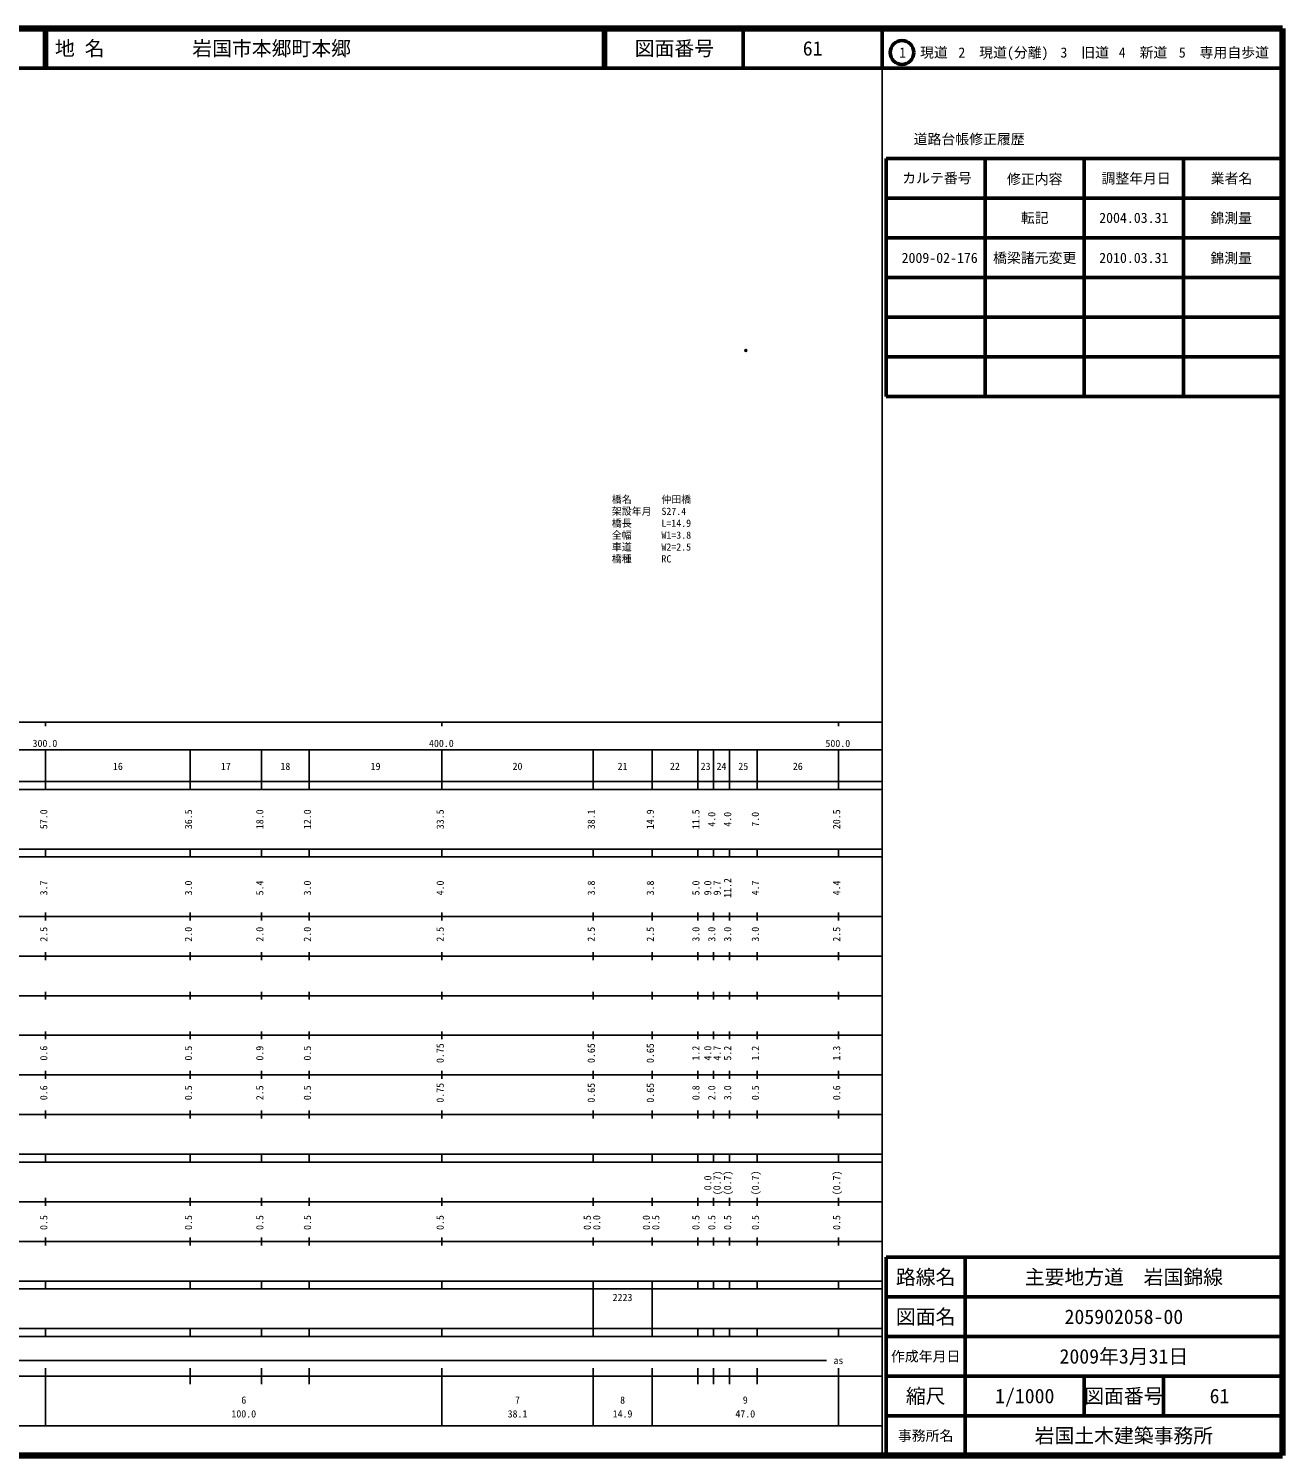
# Model space of a CAD drawing. Units: millimetres on the paper. Extents: x 40 to 680, y 20 to 380.
# Drawn here: x 363.7 to 680, y 20 to 380 of the extents above; entities that cross this region are included whole.
import ezdxf
from ezdxf.enums import TextEntityAlignment as Align

# ---------------------------------------------------------------- set-up
doc = ezdxf.new("R2010")
doc.units = ezdxf.units.MM
doc.header["$PDMODE"] = 32
doc.header["$PDSIZE"] = 0.5
for name, color, linetype in [('M-OTRS', 6, 'Continuous'), ('M-STR-HTXT', 7, 'Continuous'), ('M-TTL-TXT', 7, 'Continuous')]:
    doc.layers.add(name, color=color, linetype=linetype)
for name, color, linetype, lineweight in [('M-TTL', 2, 'Continuous', 140), ('M-TTL-BAND', 7, 'Continuous', 25), ('M-TTL-FRAM', 2, 'Continuous', 50), ('M-TTL-LINE', 7, 'Continuous', 50)]:
    doc.layers.add(name, color=color, linetype=linetype, lineweight=lineweight)
doc.styles.add('ＭＳ ゴシック', font='')
doc.styles.get('ＭＳ ゴシック').set_extended_font_data('MS Gothic')

msp = doc.modelspace()

# ---------------------------------------------------------------- linework, layer by layer
at = {"layer": 'M-OTRS'}
msp.add_point((544.637, 298.796), dxfattribs=at)
at = {"layer": 'M-TTL'}
for p, q in [((680, 380), (40, 380)), ((680, 20), (680, 380)), ((40, 20), (680, 20))]:
    msp.add_line(p, q, dxfattribs=at)
at = {"layer": 'M-TTL-BAND'}
for p, q in [((579, 20), (579, 370)), ((40, 205), (579, 205)), ((368, 205), (368, 204)), ((468, 205), (468, 204)), ((568, 205), (568, 204)), ((68, 198), (579, 198)), ((368, 188), (368, 198)), ((404.5, 188), (404.5, 198)), ((422.5, 188), (422.5, 198)), ((434.5, 188), (434.5, 198)), ((468, 188), (468, 198)), ((506.1, 188), (506.1, 198)), ((521, 188), (521, 198)), ((532.5, 188), (532.5, 198)), ((536.5, 188), (536.5, 198)), ((540.5, 188), (540.5, 198)), ((547.5, 188), (547.5, 198)), ((568, 188), (568, 198)), ((40, 190), (579, 190)), ((40, 188), (579, 188)), ((40, 173), (579, 173)), ((368, 171), (368, 173)), ((404.5, 171), (404.5, 173)), ((422.5, 171), (422.5, 173)), ((434.5, 171), (434.5, 173)), ((468, 171), (468, 173)), ((506.1, 171), (506.1, 173)), ((521, 171), (521, 173)), ((532.5, 171), (532.5, 173)), ((536.5, 171), (536.5, 173)), ((540.5, 171), (540.5, 173)), ((547.5, 171), (547.5, 173)), ((568, 171), (568, 173)), ((40, 171), (579, 171)), ((40, 156), (579, 156)), ((368, 155), (368, 157)), ((404.5, 155), (404.5, 157)), ((422.5, 155), (422.5, 157)), ((434.5, 155), (434.5, 157)), ((468, 155), (468, 157)), ((506.1, 155), (506.1, 157)), ((521, 155), (521, 157)), ((532.5, 155), (532.5, 157)), ((536.5, 155), (536.5, 157)), ((540.5, 155), (540.5, 157)), ((547.5, 155), (547.5, 157)), ((568, 155), (568, 157)), ((46, 146), (579, 146)), ((368, 145), (368, 147)), ((404.5, 145), (404.5, 147)), ((422.5, 145), (422.5, 147)), ((434.5, 145), (434.5, 147)), ((468, 145), (468, 147)), ((506.1, 145), (506.1, 147)), ((521, 145), (521, 147)), ((532.5, 145), (532.5, 147)), ((536.5, 145), (536.5, 147)), ((540.5, 145), (540.5, 147)), ((547.5, 145), (547.5, 147)), ((568, 145), (568, 147)), ((368, 135), (368, 137)), ((404.5, 135), (404.5, 137)), ((422.5, 135), (422.5, 137)), ((434.5, 135), (434.5, 137)), ((468, 135), (468, 137)), ((506.1, 135), (506.1, 137)), ((521, 135), (521, 137)), ((532.5, 135), (532.5, 137)), ((536.5, 135), (536.5, 137)), ((540.5, 135), (540.5, 137)), ((547.5, 135), (547.5, 137)), ((568, 135), (568, 137)), ((52, 136), (579, 136)), ((46, 126), (579, 126)), ((368, 125), (368, 127)), ((404.5, 125), (404.5, 127)), ((422.5, 125), (422.5, 127)), ((434.5, 125), (434.5, 127)), ((468, 125), (468, 127)), ((506.1, 125), (506.1, 127)), ((521, 125), (521, 127)), ((532.5, 125), (532.5, 127)), ((536.5, 125), (536.5, 127)), ((540.5, 125), (540.5, 127)), ((547.5, 125), (547.5, 127)), ((568, 125), (568, 127)), ((52, 116), (579, 116)), ((368, 115), (368, 117)), ((404.5, 115), (404.5, 117)), ((422.5, 115), (422.5, 117)), ((434.5, 115), (434.5, 117)), ((468, 115), (468, 117)), ((506.1, 115), (506.1, 117)), ((521, 115), (521, 117)), ((532.5, 115), (532.5, 117)), ((536.5, 115), (536.5, 117)), ((540.5, 115), (540.5, 117)), ((547.5, 115), (547.5, 117)), ((568, 115), (568, 117)), ((46, 106), (579, 106)), ((368, 105), (368, 107)), ((404.5, 105), (404.5, 107)), ((422.5, 105), (422.5, 107)), ((434.5, 105), (434.5, 107)), ((468, 105), (468, 107)), ((506.1, 105), (506.1, 107)), ((521, 105), (521, 107)), ((532.5, 105), (532.5, 107)), ((536.5, 105), (536.5, 107)), ((540.5, 105), (540.5, 107)), ((547.5, 105), (547.5, 107)), ((568, 105), (568, 107)), ((40, 96), (579, 96)), ((40, 94), (579, 94)), ((368, 94), (368, 96)), ((404.5, 94), (404.5, 96)), ((422.5, 94), (422.5, 96)), ((434.5, 94), (434.5, 96)), ((468, 94), (468, 96)), ((506.1, 94), (506.1, 96)), ((521, 94), (521, 96)), ((532.5, 94), (532.5, 96)), ((536.5, 94), (536.5, 96)), ((540.5, 94), (540.5, 96)), ((547.5, 94), (547.5, 96)), ((568, 94), (568, 96)), ((49, 84), (579, 84)), ((368, 83), (368, 85)), ((404.5, 83), (404.5, 85)), ((422.5, 83), (422.5, 85)), ((434.5, 83), (434.5, 85)), ((468, 83), (468, 85)), ((506.1, 83), (506.1, 85)), ((521, 83), (521, 85)), ((532.5, 83), (532.5, 85)), ((536.5, 83), (536.5, 85)), ((540.5, 83), (540.5, 85)), ((547.5, 83), (547.5, 85)), ((568, 83), (568, 85)), ((40, 74), (579, 74)), ((368, 73), (368, 75)), ((404.5, 73), (404.5, 75)), ((422.5, 73), (422.5, 75)), ((434.5, 73), (434.5, 75)), ((468, 73), (468, 75)), ((506.1, 73), (506.1, 75)), ((521, 73), (521, 75)), ((532.5, 73), (532.5, 75)), ((536.5, 73), (536.5, 75)), ((540.5, 73), (540.5, 75)), ((547.5, 73), (547.5, 75)), ((568, 73), (568, 75)), ((40, 64), (579, 64)), ((40, 62), (579, 62)), ((368, 62), (368, 64)), ((404.5, 62), (404.5, 64)), ((422.5, 62), (422.5, 64)), ((434.5, 62), (434.5, 64)), ((468, 62), (468, 64)), ((506.1, 62), (506.1, 64)), ((506.1, 52), (506.1, 62)), ((521, 62), (521, 64)), ((521, 52), (521, 62)), ((532.5, 62), (532.5, 64)), ((536.5, 62), (536.5, 64)), ((540.5, 62), (540.5, 64)), ((547.5, 62), (547.5, 64)), ((568, 62), (568, 64)), ((40, 52), (579, 52)), ((368, 50), (368, 52)), ((404.5, 50), (404.5, 52)), ((422.5, 50), (422.5, 52)), ((434.5, 50), (434.5, 52)), ((468, 50), (468, 52)), ((506.1, 50), (506.1, 52)), ((521, 50), (521, 52)), ((532.5, 50), (532.5, 52)), ((536.5, 50), (536.5, 52)), ((540.5, 50), (540.5, 52)), ((547.5, 50), (547.5, 52)), ((568, 50), (568, 52)), ((40, 50), (579, 50)), ((71, 44), (565, 44)), ((40, 40), (579, 40)), ((368, 27.5), (368, 42)), ((404.5, 38), (404.5, 42)), ((422.5, 38), (422.5, 42)), ((434.5, 38), (434.5, 42)), ((468, 27.5), (468, 42)), ((506.1, 27.5), (506.1, 42)), ((521, 27.5), (521, 42)), ((532.5, 38), (532.5, 42)), ((536.5, 38), (536.5, 42)), ((540.5, 38), (540.5, 42)), ((547.5, 38), (547.5, 42)), ((568, 27.5), (568, 42)), ((68, 27.5), (579, 27.5))]:
    msp.add_line(p, q, dxfattribs=at)
at = {"layer": 'M-TTL-FRAM'}
for p, q in [((580, 347.197), (580, 287.197)), ((580, 347.197), (680, 347.197)), ((580, 287.197), (680, 287.197)), ((680, 70), (580, 70)), ((580, 70), (580, 20))]:
    msp.add_line(p, q, dxfattribs=at)
at = {"layer": 'M-TTL-LINE'}
for p, q in [((367.75, 380), (367.75, 370)), ((368.25, 380), (368.25, 370)), ((508.747, 380), (508.747, 370)), ((509.247, 380), (509.247, 370)), ((543.997, 380), (543.997, 370)), ((579, 380), (579, 370)), ((40, 370), (680, 370)), ((605, 347.197), (605, 287.197)), ((630, 347.197), (630, 287.197)), ((655, 347.197), (655, 287.197)), ((580, 337.197), (680, 337.197)), ((580, 327.197), (680, 327.197)), ((580, 317.197), (680, 317.197)), ((580, 307.197), (680, 307.197)), ((580, 297.197), (680, 297.197)), ((600, 70), (600, 20)), ((680, 60), (580, 60)), ((680, 50), (580, 50)), ((680, 40), (580, 40)), ((630, 40), (630, 30)), ((650, 40), (650, 30)), ((680, 30), (580, 30))]:
    msp.add_line(p, q, dxfattribs=at)
msp.add_circle((584.031, 373.958), 3, dxfattribs=at)

# ---------------------------------------------------------------- texts
at = {"layer": 'M-STR-HTXT', "style": 'ＭＳ ゴシック'}
for s, p in [('橋名\u3000\u3000\u3000仲田橋', (510.852, 259.739)), ('架設年月\u3000S27.4', (510.852, 256.739)), ('橋長\u3000\u3000\u3000L=14.9', (510.852, 253.739)), ('全幅\u3000\u3000\u3000W1=3.8', (510.852, 250.739)), ('車道\u3000\u3000\u3000W2=2.5', (510.852, 247.739)), ('橋種\u3000\u3000\u3000RC', (510.852, 244.739))]:
    msp.add_text(s, height=1.833, dxfattribs=at).set_placement(p, align=Align.BOTTOM_LEFT)
at = {"layer": 'M-TTL-BAND', "style": 'ＭＳ ゴシック'}
for s, p in [('300.0', (367.844, 198.195)), ('400.0', (467.844, 198.195)), ('500.0', (567.844, 198.195)), ('16', (386.25, 192.405)), ('17', (413.5, 192.405)), ('18', (428.5, 192.405)), ('19', (451.25, 192.405)), ('20', (487.05, 192.405)), ('21', (513.55, 192.405)), ('22', (526.75, 192.405)), ('23', (534.5, 192.405)), ('24', (538.5, 192.405)), ('25', (544, 192.405)), ('26', (557.75, 192.405)), ('as', (568, 42.5)), ('6', (418, 32.523)), ('7', (487.05, 32.523)), ('8', (513.55, 32.523)), ('9', (544.5, 32.523)), ('100.0', (418, 29.033)), ('38.1', (487.05, 29.033)), ('14.9', (513.55, 29.033)), ('47.0', (544.5, 29.033))]:
    msp.add_text(s, height=1.833, dxfattribs=at).set_placement(p, align=Align.BOTTOM_CENTER)
for s, p in [('57.0', (369, 180.5)), ('36.5', (405.5, 180.5)), ('18.0', (423.5, 180.5)), ('12.0', (435.5, 180.5)), ('33.5', (469, 180.5)), ('38.1', (507.1, 180.5)), ('14.9', (522, 180.5)), ('11.5', (533.5, 180.5)), ('4.0', (537.5, 180.5)), ('4.0', (541.5, 180.5)), ('7.0', (548.5, 180.5)), ('20.5', (569, 180.5)), ('3.7', (369, 163.174)), ('3.0', (405.5, 163.174)), ('5.4', (423.5, 163.174)), ('3.0', (435.5, 163.174)), ('4.0', (469, 163.174)), ('3.8', (507.1, 163.174)), ('3.8', (522, 163.174)), ('5.0', (533.5, 163.174)), ('9.0', (536.5, 163.174)), ('9.7', (538.87, 163.174)), ('11.2', (541.5, 163.174)), ('4.7', (548.5, 163.174)), ('4.4', (569, 163.174)), ('2.5', (369, 151.5)), ('2.0', (405.5, 151.5)), ('2.0', (423.5, 151.5)), ('2.0', (435.5, 151.5)), ('2.5', (469, 151.5)), ('2.5', (507.1, 151.5)), ('2.5', (522, 151.5)), ('3.0', (533.5, 151.5)), ('3.0', (537.5, 151.5)), ('3.0', (541.5, 151.5)), ('3.0', (548.5, 151.5)), ('2.5', (569, 151.5)), ('0.6', (369, 121.5)), ('0.5', (405.5, 121.5)), ('0.9', (423.5, 121.5)), ('0.5', (435.5, 121.5)), ('0.75', (469, 121.5)), ('0.65', (507.1, 121.5)), ('0.65', (522, 121.5)), ('1.2', (533.5, 121.5)), ('4.0', (536.5, 121.5)), ('4.7', (538.87, 121.5)), ('5.2', (541.5, 121.5)), ('1.2', (548.5, 121.5)), ('1.3', (569, 121.5)), ('0.6', (369, 111.5)), ('0.5', (405.5, 111.5)), ('2.5', (423.5, 111.5)), ('0.5', (435.5, 111.5)), ('0.75', (469, 111.5)), ('0.65', (507.1, 111.5)), ('0.65', (522, 111.5)), ('0.8', (533.5, 111.5)), ('2.0', (537.5, 111.5)), ('3.0', (541.5, 111.5)), ('0.5', (548.5, 111.5)), ('0.6', (569, 111.5)), ('0.0', (536.5, 88.764)), ('(0.7)', (538.87, 88.764)), ('(0.7)', (541.5, 88.764)), ('(0.7)', (548.5, 88.764)), ('(0.7)', (569, 88.764)), ('0.5', (369, 78.764)), ('0.5', (405.5, 78.764)), ('0.5', (423.5, 78.764)), ('0.5', (435.5, 78.764)), ('0.5', (469, 78.764)), ('0.5', (506.1, 78.764)), ('0.0', (508.47, 78.764)), ('0.0', (521, 78.764)), ('0.5', (523.37, 78.764)), ('0.5', (533.5, 78.764)), ('0.5', (537.5, 78.764)), ('0.5', (541.5, 78.764)), ('0.5', (548.5, 78.764)), ('0.5', (569, 78.764))]:
    msp.add_text(s, height=1.833, rotation=90, dxfattribs=at).set_placement(p, align=Align.BOTTOM_CENTER)
msp.add_text('2223', height=1.833, dxfattribs=at).set_placement((511.05, 58.405), align=Align.BOTTOM_LEFT)
at = {"layer": 'M-TTL-TXT', "style": 'ＭＳ ゴシック'}
for s, p in [('地 名', (370.38, 375)), ('岩国市本郷町本郷', (405.024, 375))]:
    msp.add_text(s, height=3.666, dxfattribs=at).set_placement(p, align=Align.MIDDLE_LEFT)
for s, height, p in [('図面番号', 3.666, (526.622, 375)), ('61', 3.666, (561.497, 375)), ('1\u3000現道', 2.566, (589.448, 373.958)), ('2\u3000現道(分離)', 2.566, (609.619, 373.958)), ('3\u3000旧道', 2.566, (630.121, 373.958)), ('4\u3000新道', 2.566, (644.824, 373.958)), ('5\u3000専用自歩道', 2.566, (665.228, 373.958)), ('道路台帳修正履歴', 2.566, (600.968, 352.113)), ('カルテ番号', 2.566, (592.839, 342.277)), ('修正内容', 2.566, (617.509, 342.023)), ('調整年月日', 2.566, (643.089, 342.197)), ('業者名', 2.566, (667.134, 342.197)), ('転記', 2.566, (617.5, 332.245)), ('2004.03.31', 2.566, (642.5, 332.245)), ('錦測量', 2.566, (667.077, 332.189)), ('2009-02-176', 2.566, (593.535, 322.143)), ('橋梁諸元変更', 2.566, (617.5, 322.143)), ('2010.03.31', 2.566, (642.5, 322.143)), ('錦測量', 2.566, (667.077, 322.086)), ('路線名', 3.666, (590, 65)), ('路線名', 3.666, (590, 65)), ('主要地方道\u3000岩国錦線', 3.666, (640, 65)), ('図面名', 3.666, (590, 55)), ('図面名', 3.666, (590, 55)), ('205902058-00', 3.666, (640, 55)), ('2009年3月31日', 3.666, (640, 45)), ('作成年月日', 2.566, (590, 45)), ('作成年月日', 2.566, (590, 45)), ('縮尺', 3.666, (590, 35)), ('縮尺', 3.666, (590, 35)), ('1/1000', 3.666, (615, 35)), ('図面番号', 3.666, (640, 35)), ('図面番号', 3.666, (640, 35)), ('61', 3.666, (664.125, 35)), ('事務所名', 2.566, (590, 25)), ('事務所名', 2.566, (590, 25)), ('岩国土木建築事務所', 3.666, (640, 25))]:
    msp.add_text(s, height=height, dxfattribs=at).set_placement(p, align=Align.MIDDLE_CENTER)

doc.saveas('drawing.dxf')
